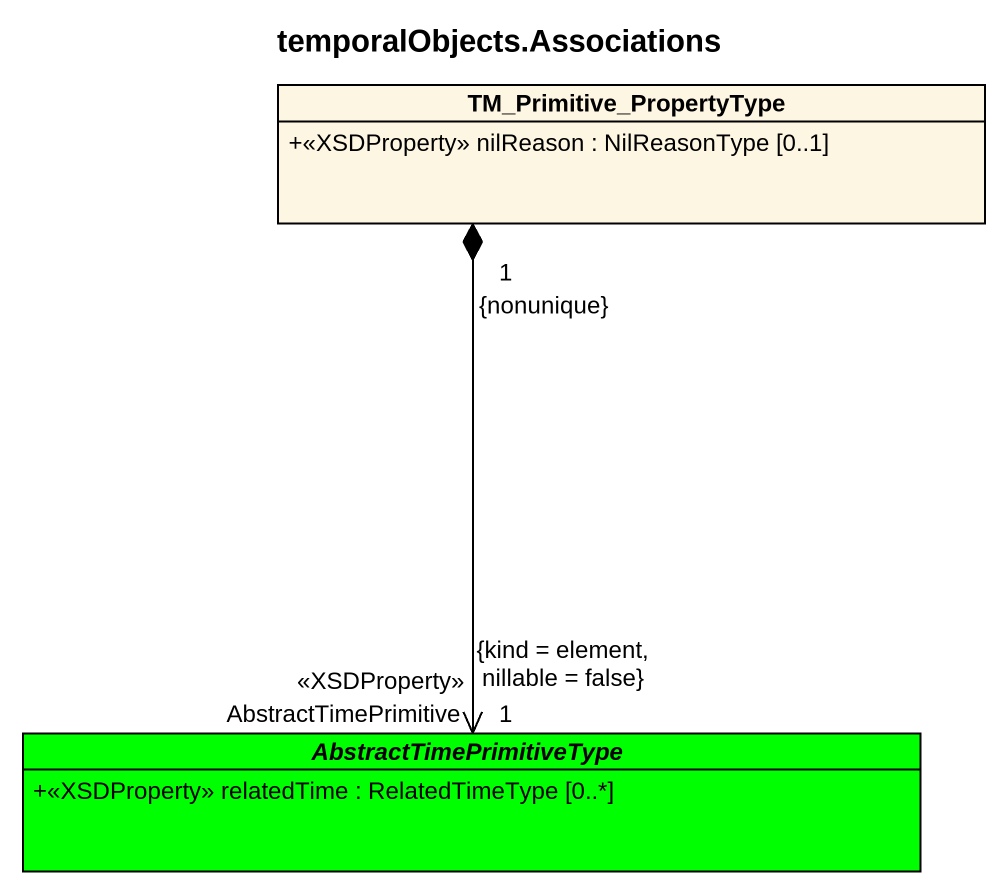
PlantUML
@startuml
title temporalObjects.Associations
hide circle
hide empty members
skinparam classAttributeIconSize 0
class TM_Primitive_PropertyType {
  +<<XSDProperty>> nilReason : NilReasonType [0..1]
}
abstract class AbstractTimePrimitiveType #00FF00 {
  +<<XSDProperty>> relatedTime : RelatedTimeType [0..*]
}
TM_Primitive_PropertyType "1\n{nonunique}" *--> "AbstractTimePrimitive\n<<XSDProperty>>\n1\n{kind = element, nillable = false}" AbstractTimePrimitiveType
@enduml
